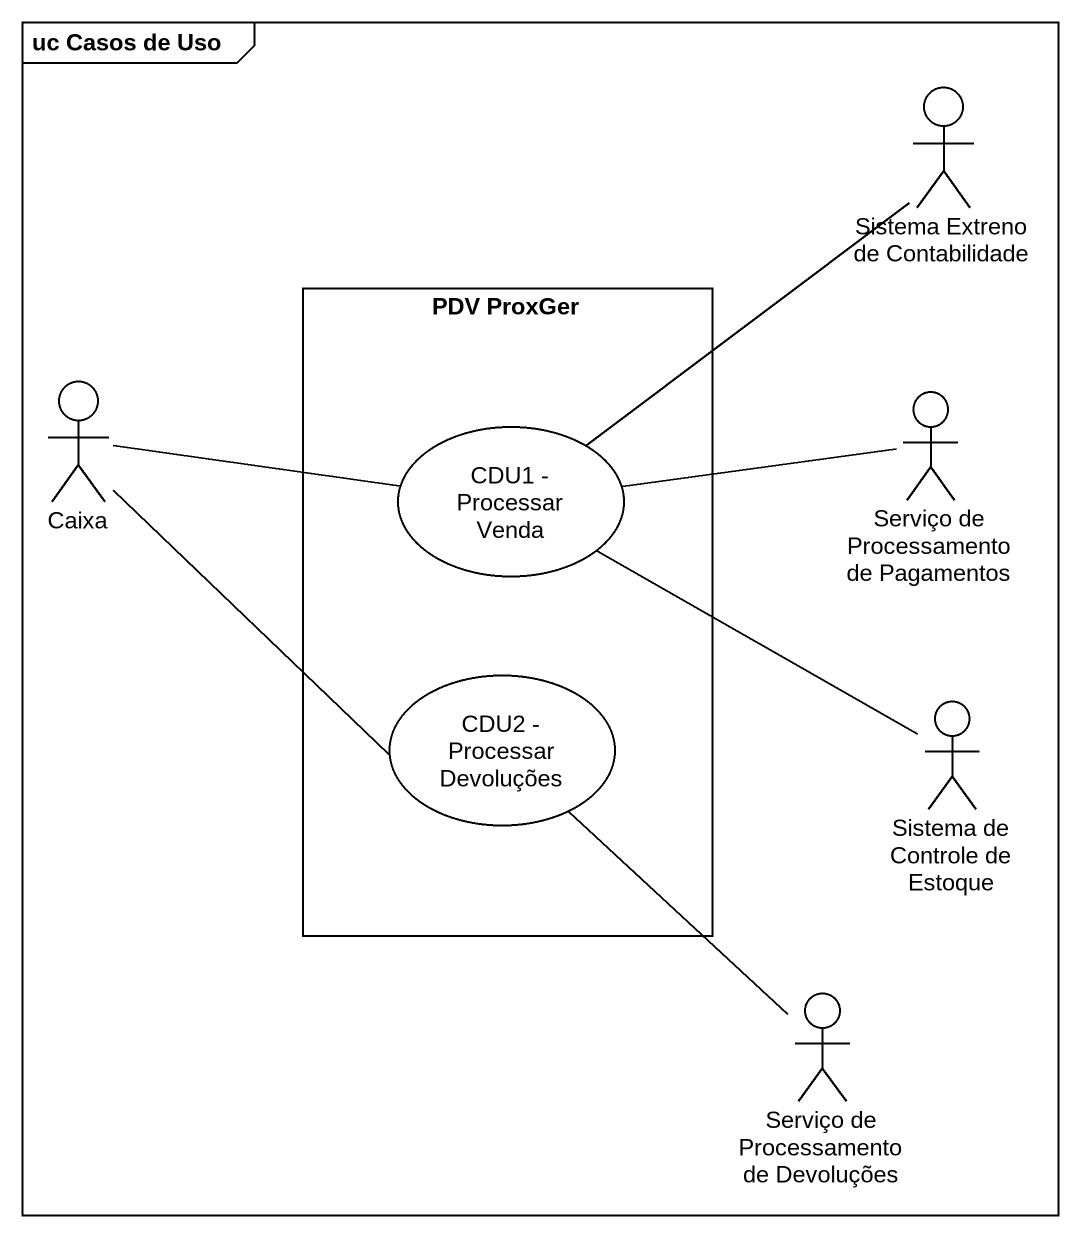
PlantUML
@startuml
mainframe uc Casos de Uso
actor "Sistema Extreno de Contabilidade" as Sistema_Extreno_de
rectangle "PDV ProxGer" as PDV_ProxGer {
  usecase "CDU1 - Processar Venda" as CDU1_Processar_Venda
  usecase "CDU2 - Processar Devoluções" as CDU2_Processar_Devoluções
}
actor Caixa
actor "Serviço de Processamento de Pagamentos" as Serviço_de_Processamento_de
actor "Sistema de Controle de Estoque" as Sistema_de_Controle_de
actor "Serviço de Processamento de Devoluções" as Serviço_de_Processamento_de_2
Caixa -right- CDU1_Processar_Venda
Caixa -- CDU2_Processar_Devoluções
Serviço_de_Processamento_de -left- CDU1_Processar_Venda
CDU1_Processar_Venda -up- Sistema_Extreno_de
CDU2_Processar_Devoluções -- Serviço_de_Processamento_de_2
Sistema_de_Controle_de -up- CDU1_Processar_Venda
@enduml
